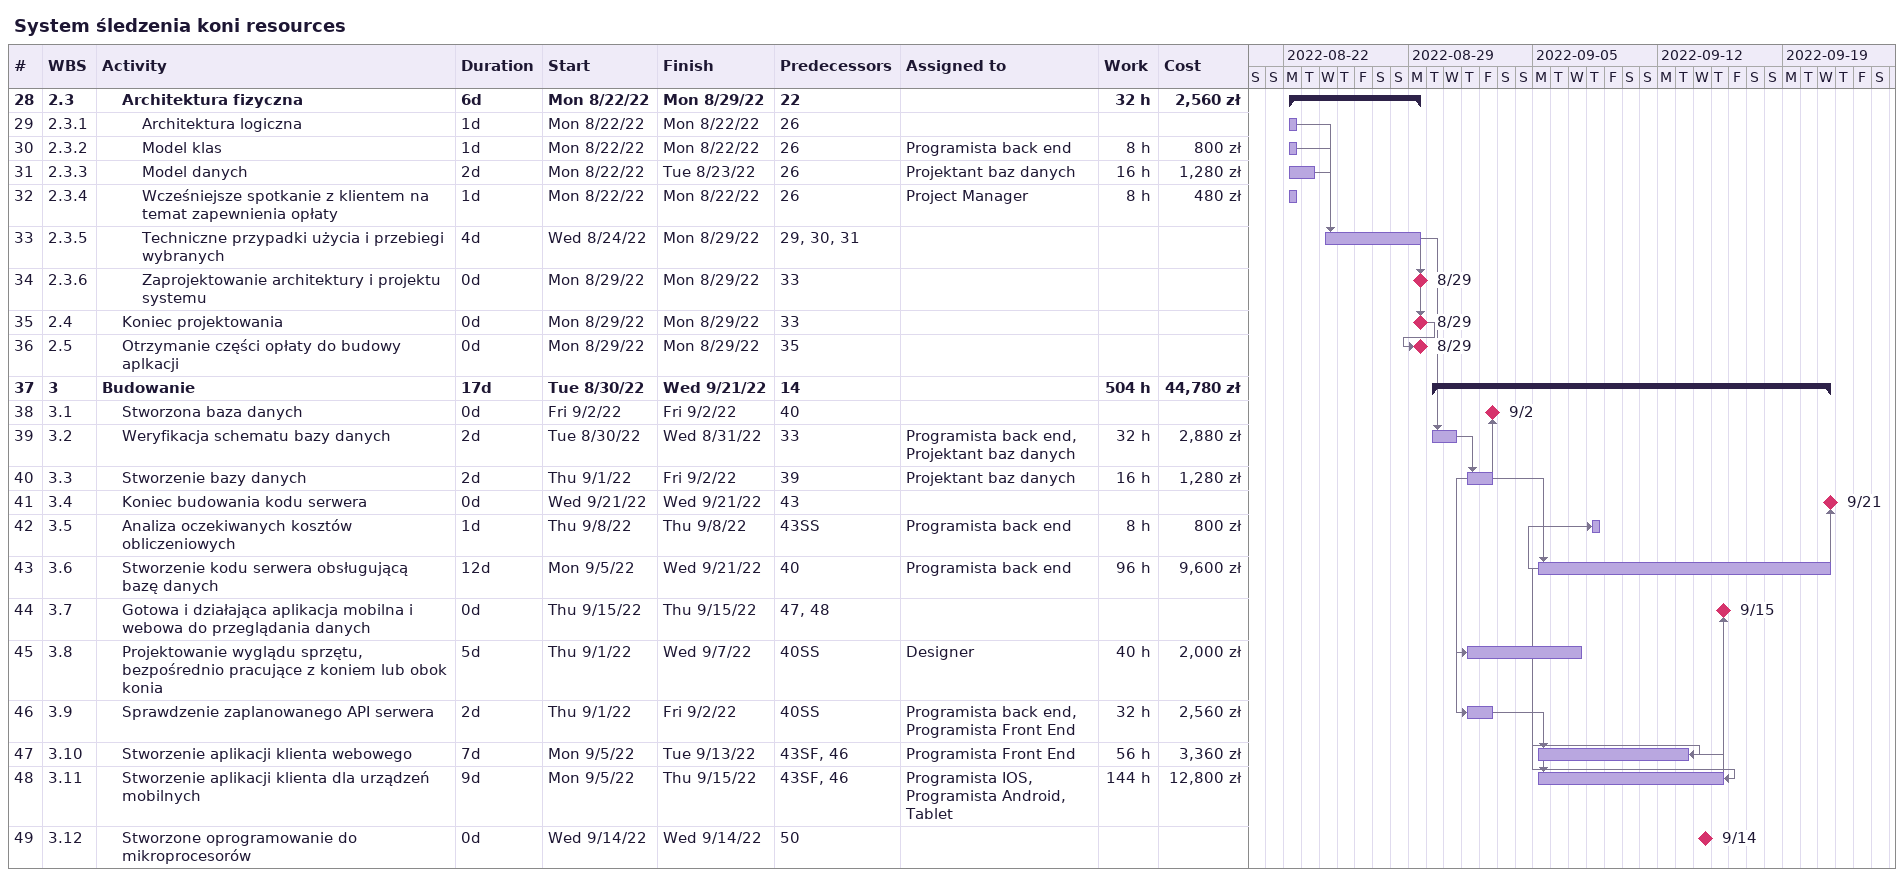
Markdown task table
System śledzenia koni resources

| ID | WBS | Task | Duration | Start | Finish | Predecessors | Resources | Work (h) | Cost (zł) |
|---|---|---|---|---|---|---|---|---|---|
| 28 | 2.3 | **Architektura fizyczna** | 6d | 2022-08-22 | 2022-08-29 | 22 |  | 32 | 2560 |
| 29 | 2.3.1 | Architektura logiczna | 1d | 2022-08-22 | 2022-08-22 | 26 |  |  |  |
| 30 | 2.3.2 | Model klas | 1d | 2022-08-22 | 2022-08-22 | 26 | Programista back end | 8 | 800 |
| 31 | 2.3.3 | Model danych | 2d | 2022-08-22 | 2022-08-23 | 26 | Projektant baz danych | 16 | 1280 |
| 32 | 2.3.4 | Wcześniejsze spotkanie z klientem na temat zapewnienia opłaty | 1d | 2022-08-22 | 2022-08-22 | 26 | Project Manager | 8 | 480 |
| 33 | 2.3.5 | Techniczne przypadki użycia i przebiegi wybranych | 4d | 2022-08-24 | 2022-08-29 | 29, 30, 31 |  |  |  |
| 34 | 2.3.6 | Zaprojektowanie architektury i projektu systemu | 0d | 2022-08-29 | 2022-08-29 | 33 |  |  |  |
| 35 | 2.4 | Koniec projektowania | 0d | 2022-08-29 | 2022-08-29 | 33 |  |  |  |
| 36 | 2.5 | Otrzymanie części opłaty do budowy aplkacji | 0d | 2022-08-29 | 2022-08-29 | 35 |  |  |  |
| 37 | 3 | **Budowanie** | 17d | 2022-08-30 | 2022-09-21 | 14 |  | 504 | 44780 |
| 38 | 3.1 | Stworzona baza danych | 0d | 2022-09-02 | 2022-09-02 | 40 |  |  |  |
| 39 | 3.2 | Weryfikacja schematu bazy danych | 2d | 2022-08-30 | 2022-08-31 | 33 | Programista back end, Projektant baz danych | 32 | 2880 |
| 40 | 3.3 | Stworzenie bazy danych | 2d | 2022-09-01 | 2022-09-02 | 39 | Projektant baz danych | 16 | 1280 |
| 41 | 3.4 | Koniec budowania kodu serwera | 0d | 2022-09-21 | 2022-09-21 | 43 |  |  |  |
| 42 | 3.5 | Analiza oczekiwanych kosztów obliczeniowych | 1d | 2022-09-08 | 2022-09-08 | 43SS | Programista back end | 8 | 800 |
| 43 | 3.6 | Stworzenie kodu serwera obsługującą bazę danych | 12d | 2022-09-05 | 2022-09-21 | 40 | Programista back end | 96 | 9600 |
| 44 | 3.7 | Gotowa i działająca aplikacja mobilna i webowa do przeglądania danych | 0d | 2022-09-15 | 2022-09-15 | 47, 48 |  |  |  |
| 45 | 3.8 | Projektowanie wyglądu sprzętu, bezpośrednio pracujące z koniem lub obok konia | 5d | 2022-09-01 | 2022-09-07 | 40SS | Designer | 40 | 2000 |
| 46 | 3.9 | Sprawdzenie zaplanowanego API serwera | 2d | 2022-09-01 | 2022-09-02 | 40SS | Programista back end, Programista Front End | 32 | 2560 |
| 47 | 3.10 | Stworzenie aplikacji klienta webowego | 7d | 2022-09-05 | 2022-09-13 | 43SF, 46 | Programista Front End | 56 | 3360 |
| 48 | 3.11 | Stworzenie aplikacji klienta dla urządzeń mobilnych | 9d | 2022-09-05 | 2022-09-15 | 43SF, 46 | Programista IOS, Programista Android, Tablet | 144 | 12800 |
| 49 | 3.12 | Stworzone oprogramowanie do mikroprocesorów | 0d | 2022-09-14 | 2022-09-14 | 50 |  |  |  |
